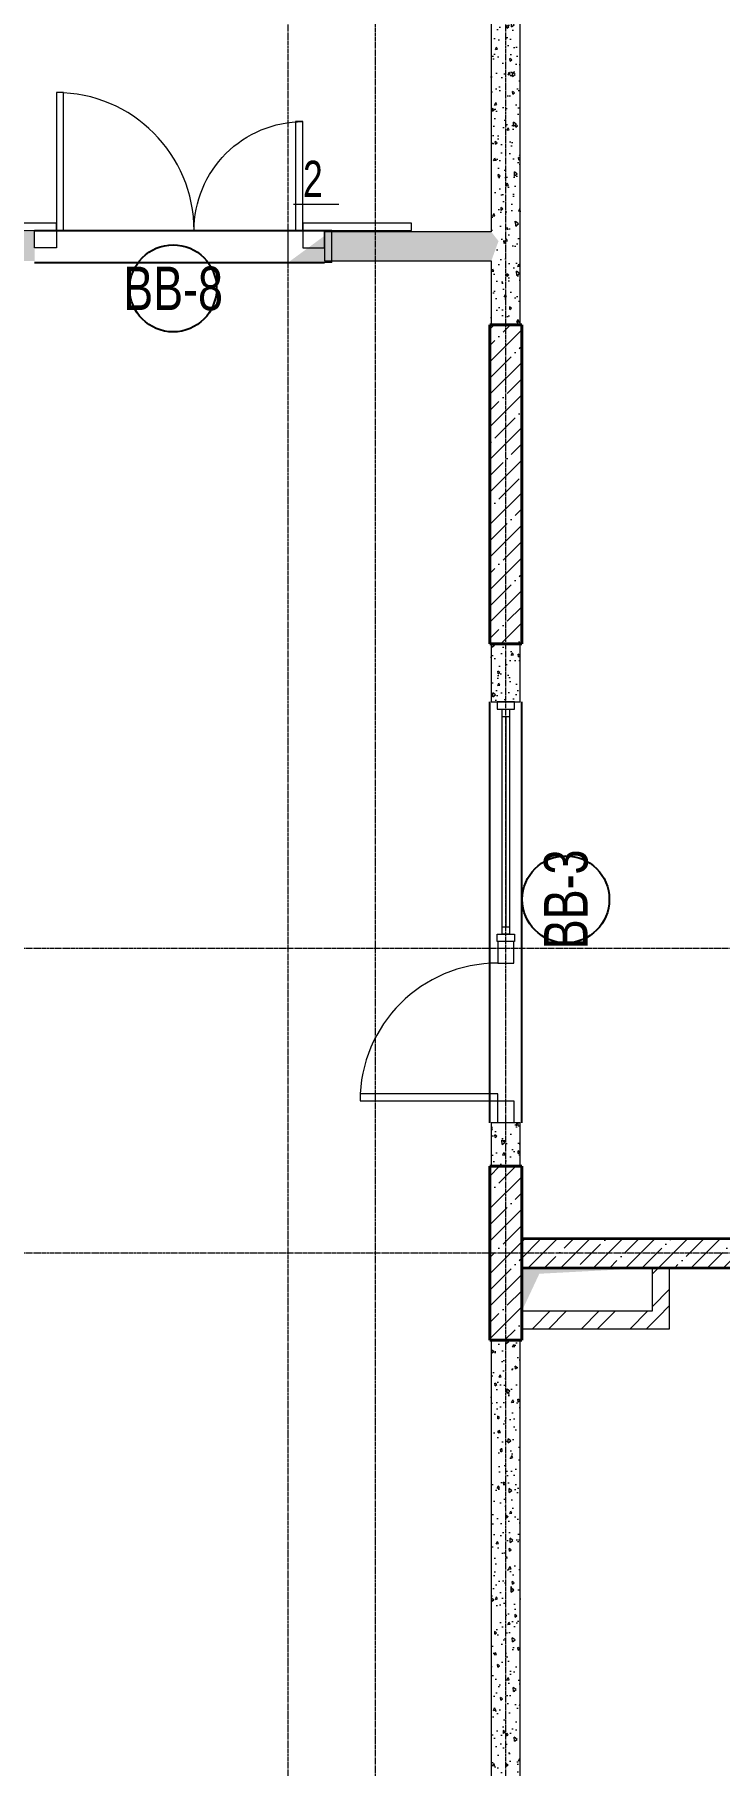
# Model space of a CAD drawing. Header units: millimetres. Extents: x -231292 to 573618, y -153144 to 564035.
# Drawn here: x 112433 to 117157, y 28300 to 40230 of the extents above; entities that cross this region are included whole.
import ezdxf
from ezdxf.enums import TextEntityAlignment as Align

# ---------------------------------------------------------------- set-up
doc = ezdxf.new("R2010")
doc.units = ezdxf.units.MM
doc.linetypes.add('CENTER2', pattern=[28.575, 19.05, -3.175, 3.175, -3.175])
doc.linetypes.add('HIDDEN2', pattern=[4.7625, 3.175, -1.5875])
doc.layers.get('0').update_dxf_attribs({"color": 250})
doc.layers.get('Defpoints').update_dxf_attribs({"color": 250})
for name, color, linetype, lineweight in [('АР_Витраж', 250, 'Continuous', 13), ('АР_Витраж марка', 250, 'Continuous', 9), ('АР_Двери_витраж', 250, 'Continuous', 9), ('АР_Колонны', 250, 'Continuous', 35), ('АР_Отв. марка', 250, 'Continuous', 9), ('АР_Стены ЖБ', 250, 'Continuous', 35), ('АР_Стены кирпич', 250, 'Continuous', 20), ('АР_Стены ПЕНОблок', 250, 'Continuous', 20), ('АР_Штриховка', 250, 'Continuous', 0), ('ОВ_Шахты', 250, 'Continuous', 5), ('РД_Оси_100', 250, 'Continuous', 0), ('РД_проем_инж перемыч_фахверк', 250, 'Continuous', 18), ('СС_Отверстия', 250, 'Continuous', 9)]:
    doc.layers.add(name, color=color, linetype=linetype, lineweight=lineweight)
doc.layers.add('РД_Витраж_вн', color=250, linetype='Continuous')
doc.layers.add('РД_Проем', color=250, linetype='Continuous', lineweight=0, plot=False)
doc.styles.add('Arial0', font='arial.ttf')
doc.styles.add('Arial_09', font='ARIALN.TTF', dxfattribs={"width": 0.9})
pattern_1 = [(45, (8883.4, 13229.69), (-112.2532, 112.2532), []), (45, (8995.66, 13229.69), (-112.2532, 112.2532), [198.4375, -39.6875, 0, -39.6875])]

# ---------------------------------------------------------------- blocks, each defined once
blk = doc.blocks.new('СОШ_2200_АР_ОСИ_М100_28.05.24')
at = {"layer": 'РД_Оси_100', "linetype": 'CENTER2'}
for p, q in [((119910, 20700), (94200, 20700)), ((119910, 18600), (94200, 18600))]:
    blk.add_line(p, q, dxfattribs=at)
for points in [[(105300, -6155), (105300, 139938.679)], [(105900, 139938.679), (105900, -6155)], [(106800, -6155), (106800, 139938.679)]]:
    blk.add_lwpolyline(points, dxfattribs=at)
blk = doc.blocks.new('otv')
at = {"linetype": 'Continuous'}
blk.add_lwpolyline([(0, -1), (0, 0), (1, 0), (1, -1)], close=True, dxfattribs=at)
blk.add_solid([(0, -1), (0, 0), (0.135, -0.137), (1, 0)], dxfattribs=at)
blk = doc.blocks.new('MOK-МаркаПроема инж.')
blk.add_line((-1.33, -1.75), (1.8, -1.75))
at = {"color": 0, "style": 'Arial0', "width": 0.7}
blk.add_attdef('АР-ПРОЕМ:Коробка', text='', height=2.5, dxfattribs=at).set_placement((0, 0), align=Align.MIDDLE)
blk = doc.blocks.new('МаркаВитража1')
at = {"layer": 'Defpoints'}
blk.add_circle((0, 0), 3, dxfattribs=at)
at = {"color": 0, "linetype": 'ByBlock', "lineweight": -2, "style": 'Arial_09', "width": 0.9}
blk.add_attdef('АР-ОКНО:НАИМЕНОВАНИЕ', text='', height=3, dxfattribs=at).set_placement((0, 0), align=Align.MIDDLE)

msp = doc.modelspace()

# ---------------------------------------------------------------- hatches: boundary and pattern name
at = {"layer": 'АР_Штриховка', "linetype": 'Continuous', "lineweight": 0}
h = msp.add_hatch(dxfattribs=at)
h.set_pattern_fill('AR-CONC', color=256, angle=-315, style=0)
h.set_pattern_definition([(95, (8883.4, 13229.69), (140.09465, 117.55338), [19.05, -209.55]), (40, (8883.4, 13229.69), (-160.01845, 110.17673), [15.24, -167.64058]), (145.45144, (8895.08, 13239.48), (-19.9238, 227.7301), [16.19, -178.09024]), (91.1842, (8847.48, 13265.6), (221.41024, 161.9534), [28.575, -314.325]), (141.63556, (8865.93, 13279.1), (-7.0866, 342.82676), [24.285, -267.1356]), (36.18415, (8847.48, 13265.6), (-7.0866, 342.82676), [22.86, -251.4597]), (66, (8874.42, 13274.59), (179.51998, 34.89515), [19.05, -209.55]), (11, (8874.42, 13274.59), (-86.53993, 173.9412), [15.24, -167.64]), (116.45145, (8889.38, 13277.5), (92.98005, 208.83634), [16.19, -178.08994]), (82.5, (8883.4, 13229.686), (-57.60547, 61.973414), [0, -165.608, 0, -170.18, 0, -168.275]), (52.5, (8883.4, 13229.69), (-23.58973, 118.087), [0, -97.028, 0, -161.798, 0, -64.135]), (12.5, (8843.35, 13189.634), (99.927863, 91.826196), [0, -63.5, 0, -198.12, 0, -262.89]), (2.5, (8825.39, 13171.67), (86.7639, 122.72239), [0, -82.55, 0, -131.572, 0, -186.69])])
h.paths.add_polyline_path([(115783.405, 40530.686), (115583.405, 40530.686), (115583.403, 38869.686), (115633.403, 38806.353), (115783.403, 38879.686)], flags=0)
h.paths.add_polyline_path([(115783.403, 38879.686), (115633.403, 38806.353), (115583.403, 38669.686), (115583.403, 38229.686), (115783.403, 38229.686)], flags=0)
h = msp.add_hatch(dxfattribs=at)
h.set_pattern_fill('AR-CONC', color=256, angle=45, style=0)
h.set_pattern_definition([(95, (8883.4, 13229.69), (140.09465, 117.55338), [19.05, -209.55]), (40, (8883.4, 13229.69), (-160.01845, 110.17673), [15.24, -167.64058]), (145.45144, (8895.08, 13239.48), (-19.9238, 227.7301), [16.19, -178.09024]), (91.1842, (8847.48, 13265.6), (221.41024, 161.9534), [28.575, -314.325]), (141.63556, (8865.93, 13279.1), (-7.0866, 342.82676), [24.285, -267.1356]), (36.18415, (8847.48, 13265.6), (-7.0866, 342.82676), [22.86, -251.4597]), (66, (8874.42, 13274.59), (179.51998, 34.89515), [19.05, -209.55]), (11, (8874.42, 13274.59), (-86.53993, 173.9412), [15.24, -167.64]), (116.45145, (8889.38, 13277.5), (92.98005, 208.83634), [16.19, -178.08994]), (82.5, (8883.4, 13229.686), (-57.60547, 61.973414), [0, -165.608, 0, -170.18, 0, -168.275]), (52.5, (8883.4, 13229.69), (-23.58973, 118.087), [0, -97.028, 0, -161.798, 0, -64.135]), (12.5, (8843.35, 13189.634), (99.927863, 91.826196), [0, -63.5, 0, -198.12, 0, -262.89]), (2.5, (8825.39, 13171.67), (86.7639, 122.72239), [0, -82.55, 0, -131.572, 0, -186.69])])
h.paths.add_polyline_path([(115583.403, 38669.686), (115633.403, 38806.353), (115583.403, 38869.686), (114433.407, 38869.686), (114433.407, 38669.686)], flags=0)
h.paths.add_polyline_path([(112433.398, 38669.686), (112433.398, 38869.686), (111283.403, 38869.686), (111233.403, 38806.353), (111283.403, 38669.686)], flags=0)
at = {"layer": 'АР_Штриховка', "linetype": 'Continuous', "lineweight": 5}
h = msp.add_hatch(dxfattribs=at)
h.set_pattern_fill('ANSI35', color=256, scale=25, style=0)
h.set_pattern_definition(pattern_1)
h.paths.add_polyline_path([(115793.403, 38229.686), (115573.403, 38229.686), (115573.403, 36029.686), (115793.403, 36029.686)], flags=0)
at = {"layer": 'АР_Штриховка', "linetype": 'Continuous', "lineweight": 0}
h = msp.add_hatch(dxfattribs=at)
h.set_pattern_fill('AR-CONC', color=256, angle=-315, style=0)
h.set_pattern_definition([(95, (8883.4, 13229.69), (140.09465, 117.55338), [19.05, -209.55]), (40, (8883.4, 13229.69), (-160.01845, 110.17673), [15.24, -167.64058]), (145.45144, (8895.08, 13239.48), (-19.9238, 227.7301), [16.19, -178.09024]), (91.1842, (8847.48, 13265.6), (221.41024, 161.9534), [28.575, -314.325]), (141.63556, (8865.93, 13279.1), (-7.0866, 342.82676), [24.285, -267.1356]), (36.18415, (8847.48, 13265.6), (-7.0866, 342.82676), [22.86, -251.4597]), (66, (8874.42, 13274.59), (179.51998, 34.89515), [19.05, -209.55]), (11, (8874.42, 13274.59), (-86.53993, 173.9412), [15.24, -167.64]), (116.45145, (8889.38, 13277.5), (92.98005, 208.83634), [16.19, -178.08994]), (82.5, (8883.4, 13229.686), (-57.60547, 61.973414), [0, -165.608, 0, -170.18, 0, -168.275]), (52.5, (8883.4, 13229.69), (-23.58973, 118.087), [0, -97.028, 0, -161.798, 0, -64.135]), (12.5, (8843.35, 13189.634), (99.927863, 91.826196), [0, -63.5, 0, -198.12, 0, -262.89]), (2.5, (8825.39, 13171.67), (86.7639, 122.72239), [0, -82.55, 0, -131.572, 0, -186.69])])
h.paths.add_polyline_path([(115783.403, 36029.686), (115583.403, 36029.686), (115583.403, 35629.686), (115783.403, 35629.686)], flags=0)
h.paths.add_polyline_path([(115783.403, 32729.686), (115583.403, 32729.686), (115583.403, 32429.686), (115783.403, 32429.686)], flags=0)
at = {"layer": 'АР_Штриховка', "linetype": 'Continuous', "lineweight": 5}
h = msp.add_hatch(dxfattribs=at)
h.set_pattern_fill('ANSI35', color=256, scale=25, style=0)
h.set_pattern_definition(pattern_1)
h.paths.add_polyline_path([(115793.403, 32429.686), (115573.403, 32429.686), (115573.403, 31229.686), (115793.403, 31229.686)], flags=0)
h = msp.add_hatch(dxfattribs=at)
h.set_pattern_fill('ANSI35', color=256, scale=25, style=0)
h.set_pattern_definition([(45, (8883.4, 13229.69), (-112.2532, 112.2532), []), (45, (8995.66, 13229.69), (-112.2532, 112.2532), [198.4375, -39.6875, 0, -39.6875])])
h.paths.add_polyline_path([(115793.403, 31929.686), (115793.403, 31729.686), (123363.403, 31729.686), (123363.403, 31929.686)], flags=0)
at = {"layer": 'АР_Штриховка', "linetype": 'Continuous', "lineweight": 0}
h = msp.add_hatch(dxfattribs=at)
h.set_pattern_fill('ANSI32', color=256, scale=25, angle=-360, style=0)
h.set_pattern_definition([(45, (8883.4, 13229.69), (-168.3798, 168.3798), []), (45, (8995.66, 13229.69), (-168.3798, 168.3798), [])])
h.paths.add_polyline_path([(116813.403, 31729.686), (116693.403, 31729.686), (116693.403, 31429.686), (116813.403, 31309.686)], flags=0)
h = msp.add_hatch(dxfattribs=at)
h.set_pattern_fill('ANSI32', color=256, scale=25, style=0)
h.set_pattern_definition([(45, (8883.4, 13229.69), (-168.3798, 168.3798), []), (45, (8995.66, 13229.69), (-168.3798, 168.3798), [])])
h.paths.add_polyline_path([(116813.403, 31309.686), (116693.403, 31429.686), (115793.403, 31429.686), (115793.403, 31309.686)], flags=0)
h = msp.add_hatch(dxfattribs=at)
h.set_pattern_fill('AR-CONC', color=256, angle=-315, style=0)
h.set_pattern_definition([(95, (8883.4, 13229.69), (140.09465, 117.55338), [19.05, -209.55]), (40, (8883.4, 13229.69), (-160.01845, 110.17673), [15.24, -167.64058]), (145.45144, (8895.08, 13239.48), (-19.9238, 227.7301), [16.19, -178.09024]), (91.1842, (8847.48, 13265.6), (221.41024, 161.9534), [28.575, -314.325]), (141.63556, (8865.93, 13279.1), (-7.0866, 342.82676), [24.285, -267.1356]), (36.18415, (8847.48, 13265.6), (-7.0866, 342.82676), [22.86, -251.4597]), (66, (8874.42, 13274.59), (179.51998, 34.89515), [19.05, -209.55]), (11, (8874.42, 13274.59), (-86.53993, 173.9412), [15.24, -167.64]), (116.45145, (8889.38, 13277.5), (92.98005, 208.83634), [16.19, -178.08994]), (82.5, (8883.4, 13229.686), (-57.60547, 61.973414), [0, -165.608, 0, -170.18, 0, -168.275]), (52.5, (8883.4, 13229.69), (-23.58973, 118.087), [0, -97.028, 0, -161.798, 0, -64.135]), (12.5, (8843.35, 13189.634), (99.927863, 91.826196), [0, -63.5, 0, -198.12, 0, -262.89]), (2.5, (8825.39, 13171.67), (86.7639, 122.72239), [0, -82.55, 0, -131.572, 0, -186.69])])
h.paths.add_polyline_path([(115783.403, 31229.686), (115583.403, 31229.686), (115583.403, 27629.686), (115783.403, 27629.686)], flags=0)
at = {"layer": 'СС_Отверстия', "linetype": 'Continuous', "lineweight": 5}
for points in [[(114483.403, 38659.686), (114483.403, 38879.686), (114333.403, 38769.686)], [(114183.403, 38659.686), (114483.403, 38659.686), (114333.403, 38769.686)]]:
    msp.add_hatch(color=256, dxfattribs=at).paths.add_polyline_path(points, flags=0)

# ---------------------------------------------------------------- linework, layer by layer
at = {"layer": 'АР_Витраж', "linetype": 'Continuous', "lineweight": 5}
for p, q in [((115573.403, 35629.686), (115573.403, 33979.686)), ((115793.403, 35629.686), (115793.403, 33979.686))]:
    msp.add_line(p, q, dxfattribs=at)
at = {"layer": 'АР_Витраж', "linetype": 'Continuous', "lineweight": 13}
for p, q in [((115658.403, 35529.686), (115708.403, 35529.686)), ((115683.403, 35529.686), (115683.403, 34079.686)), ((115658.403, 34079.686), (115708.403, 34079.686))]:
    msp.add_line(p, q, dxfattribs=at)
for points in [[(115743.403, 35579.686), (115743.403, 35629.686), (115623.403, 35629.686), (115623.403, 35579.686)], [(115658.403, 35579.686), (115708.403, 35579.686), (115708.403, 34029.686), (115658.403, 34029.686)], [(115743.403, 34029.686), (115743.403, 33979.686), (115623.403, 33979.686), (115623.403, 34029.686)]]:
    msp.add_lwpolyline(points, close=True, dxfattribs=at)
at = {"layer": 'АР_Двери_витраж', "linetype": 'Continuous', "lineweight": 9}
for points in [[(112583.398, 38879.686), (112633.398, 38879.686), (112633.398, 39829.686), (112583.398, 39829.686)], [(114283.398, 39629.686), (114233.398, 39629.686), (114233.398, 38879.686), (114283.398, 38879.686)], [(112583.398, 38759.686), (112433.398, 38759.686), (112433.398, 38879.686), (112583.398, 38879.686)], [(114283.398, 38759.686), (114433.398, 38759.686), (114433.398, 38879.686), (114283.398, 38879.686)], [(115738.403, 33829.686), (115738.403, 33979.686), (115628.403, 33979.686), (115628.403, 33829.686)], [(115628.403, 32879.686), (115628.403, 32929.686), (114678.403, 32929.686), (114678.403, 32879.686)], [(115738.403, 32879.686), (115738.403, 32729.686), (115628.403, 32729.686), (115628.403, 32879.686)]]:
    msp.add_lwpolyline(points, close=True, dxfattribs=at)
at = {"layer": 'АР_Двери_витраж'}
for points in [[(111633.398, 38879.198), (112583.398, 38879.686), (112583.398, 38929.686), (111633.398, 38929.198)], [(114283.398, 38879.601), (115033.398, 38880.089), (115033.398, 38930.089), (114283.398, 38929.601)]]:
    msp.add_lwpolyline(points, close=True, dxfattribs=at)
at = {"layer": 'АР_Двери_витраж', "linetype": 'Continuous', "lineweight": 9}
for centre, start, end in [((112583.398, 38879.686), 359.9999982, 89.9999982), ((115628.403, 32879.686), 90, 180)]:
    msp.add_arc(centre, 950, start, end, dxfattribs=at)
at = {"layer": 'АР_Двери_витраж', "linetype": 'Continuous', "lineweight": 9, "extrusion": (0, 0, -1)}
msp.add_arc((-114283.398, 38879.686), 750, 0.0000018, 90.0000018, dxfattribs=at)
at = {"layer": 'АР_Колонны', "linetype": 'HIDDEN2', "lineweight": 25}
for p, q in [((115573.403, 38229.686), (115793.403, 38229.686)), ((115573.403, 36029.686), (115573.403, 38229.686)), ((115793.403, 38229.686), (115793.403, 36029.686)), ((115793.403, 36029.686), (115573.403, 36029.686)), ((115573.403, 32429.686), (115793.403, 32429.686)), ((115573.403, 31229.686), (115573.403, 32429.686)), ((115793.403, 32429.686), (115793.403, 31229.686)), ((115793.403, 31229.686), (115573.403, 31229.686))]:
    msp.add_line(p, q, dxfattribs=at)
at = {"layer": 'АР_Колонны', "linetype": 'Continuous', "lineweight": 35}
for p, q in [((115573.403, 36029.686), (115573.403, 38229.686)), ((115573.403, 38229.686), (115793.403, 38229.686)), ((115793.403, 36029.686), (115793.403, 38229.686)), ((115573.403, 36029.686), (115793.403, 36029.686)), ((115573.403, 31229.686), (115573.403, 32429.686)), ((115573.403, 32429.686), (115793.403, 32429.686)), ((115793.403, 31229.686), (115793.403, 32429.686)), ((115573.403, 31229.686), (115793.403, 31229.686))]:
    msp.add_line(p, q, dxfattribs=at)
at = {"layer": 'АР_Стены ЖБ', "linetype": 'Continuous', "lineweight": 40}
for p, q in [((115793.403, 38229.686), (115573.403, 38229.686)), ((115573.403, 38229.686), (115573.403, 36029.686)), ((115793.403, 36029.686), (115793.403, 38229.686)), ((115573.403, 36029.686), (115793.403, 36029.686)), ((115793.403, 32429.686), (115573.403, 32429.686)), ((115573.403, 32429.686), (115573.403, 31229.686)), ((115793.403, 31229.686), (115793.403, 32429.686)), ((115573.403, 31229.686), (115793.403, 31229.686))]:
    msp.add_line(p, q, dxfattribs=at)
at = {"layer": 'АР_Стены ЖБ', "linetype": 'Continuous', "lineweight": 35}
for p, q in [((115793.403, 31929.686), (115793.403, 31729.686)), ((123363.403, 31929.686), (115793.403, 31929.686)), ((115793.403, 31729.686), (123363.403, 31729.686))]:
    msp.add_line(p, q, dxfattribs=at)
at = {"layer": 'АР_Стены кирпич', "linetype": 'Continuous', "lineweight": 20}
for p, q in [((116813.403, 31729.686), (116693.403, 31729.686)), ((116693.403, 31729.686), (116693.403, 31429.686)), ((116813.403, 31309.686), (116813.403, 31729.686)), ((116693.403, 31429.686), (115793.403, 31429.686)), ((115793.403, 31429.686), (115793.403, 31309.686)), ((115793.403, 31309.686), (116813.403, 31309.686))]:
    msp.add_line(p, q, dxfattribs=at)
at = {"layer": 'АР_Стены ПЕНОблок', "linetype": 'Continuous', "lineweight": 20}
for p, q in [((115583.405, 40530.686), (115583.403, 38869.686)), ((115783.403, 38229.686), (115783.405, 40530.686)), ((115583.403, 38869.686), (114433.407, 38869.686)), ((114433.407, 38869.686), (114433.407, 38669.686)), ((114433.407, 38669.686), (115583.403, 38669.686)), ((115583.403, 38669.686), (115583.403, 38229.686)), ((115583.403, 38229.686), (115783.403, 38229.686)), ((115783.403, 36029.686), (115583.403, 36029.686)), ((115583.403, 36029.686), (115583.403, 35629.686)), ((115783.403, 35629.686), (115783.403, 36029.686)), ((115583.403, 35629.686), (115783.403, 35629.686)), ((115783.403, 32729.686), (115583.403, 32729.686)), ((115583.403, 32729.686), (115583.403, 32429.686)), ((115783.403, 32429.686), (115783.403, 32729.686)), ((115583.403, 32429.686), (115783.403, 32429.686)), ((115783.403, 31229.686), (115583.403, 31229.686)), ((115583.403, 31229.686), (115583.403, 27629.686)), ((115783.403, 27629.686), (115783.403, 31229.686))]:
    msp.add_line(p, q, dxfattribs=at)
at = {"layer": 'РД_Витраж_вн', "linetype": 'Continuous', "lineweight": -3}
for p, q in [((112433.407, 38879.686), (114433.407, 38879.686)), ((112433.407, 38659.686), (114433.407, 38659.686)), ((115573.403, 32729.686), (115573.403, 35629.686)), ((115793.403, 32729.686), (115793.403, 35629.686))]:
    msp.add_line(p, q, dxfattribs=at)
at = {"layer": 'РД_Проем', "linetype": 'Continuous', "lineweight": 0}
for p, q in [((112433.407, 38879.686), (114433.407, 38879.686)), ((112433.407, 38659.686), (114433.407, 38659.686)), ((115573.403, 32729.686), (115573.403, 35629.686)), ((115793.403, 32729.686), (115793.403, 35629.686))]:
    msp.add_line(p, q, dxfattribs=at)
at = {"layer": 'РД_проем_инж перемыч_фахверк', "linetype": 'Continuous', "lineweight": 18}
for p, q in [((112433.407, 38879.686), (114433.407, 38879.686)), ((112433.407, 38659.686), (114433.407, 38659.686)), ((115573.403, 35629.686), (115573.403, 32729.686)), ((115793.403, 35629.686), (115793.403, 32729.686))]:
    msp.add_line(p, q, dxfattribs=at)
at = {"layer": 'СС_Отверстия', "linetype": 'Continuous', "lineweight": 9}
for p, q in [((114483.403, 38879.686), (114183.403, 38879.686)), ((114183.403, 38659.686), (114183.403, 38879.686)), ((114483.403, 38659.686), (114483.403, 38879.686)), ((114483.403, 38659.686), (114183.403, 38659.686))]:
    msp.add_line(p, q, dxfattribs=at)

# ---------------------------------------------------------------- block references
at = {"layer": 'АР_Витраж марка', "linetype": 'Continuous', "lineweight": 9, "xscale": 100, "yscale": 100, "zscale": 100}
msp.add_blockref('МаркаВитража1', (113388.879, 38480.553), dxfattribs=at).add_auto_attribs({'АР-ОКНО:НАИМЕНОВАНИЕ': 'ВВ-8'})
at = {"layer": 'АР_Витраж марка', "linetype": 'Continuous', "lineweight": 9, "xscale": 100, "yscale": 100, "zscale": 100, "rotation": 89.99999999999999}
msp.add_blockref('МаркаВитража1', (116097.489, 34268.896), dxfattribs=at).add_auto_attribs({'АР-ОКНО:НАИМЕНОВАНИЕ': 'ВВ-3'})
at = {"layer": 'АР_Отв. марка', "linetype": 'Continuous', "lineweight": 9, "xscale": 100, "yscale": 100, "zscale": 100}
msp.add_blockref('MOK-МаркаПроема инж.', (114352.843, 39237.116, 580), dxfattribs=at).add_auto_attribs({'АР-ПРОЕМ:Коробка': '2'})
at = {"layer": 'ОВ_Шахты', "xscale": 900, "yscale": 300, "zscale": 1400}
msp.add_blockref('otv', (115793.403, 31729.686), dxfattribs=at)
at = {"layer": 'РД_Оси_100'}
msp.add_blockref('СОШ_2200_АР_ОСИ_М100_28.05.24', (8883.403, 13229.686), dxfattribs=at)

doc.saveas('drawing.dxf')
